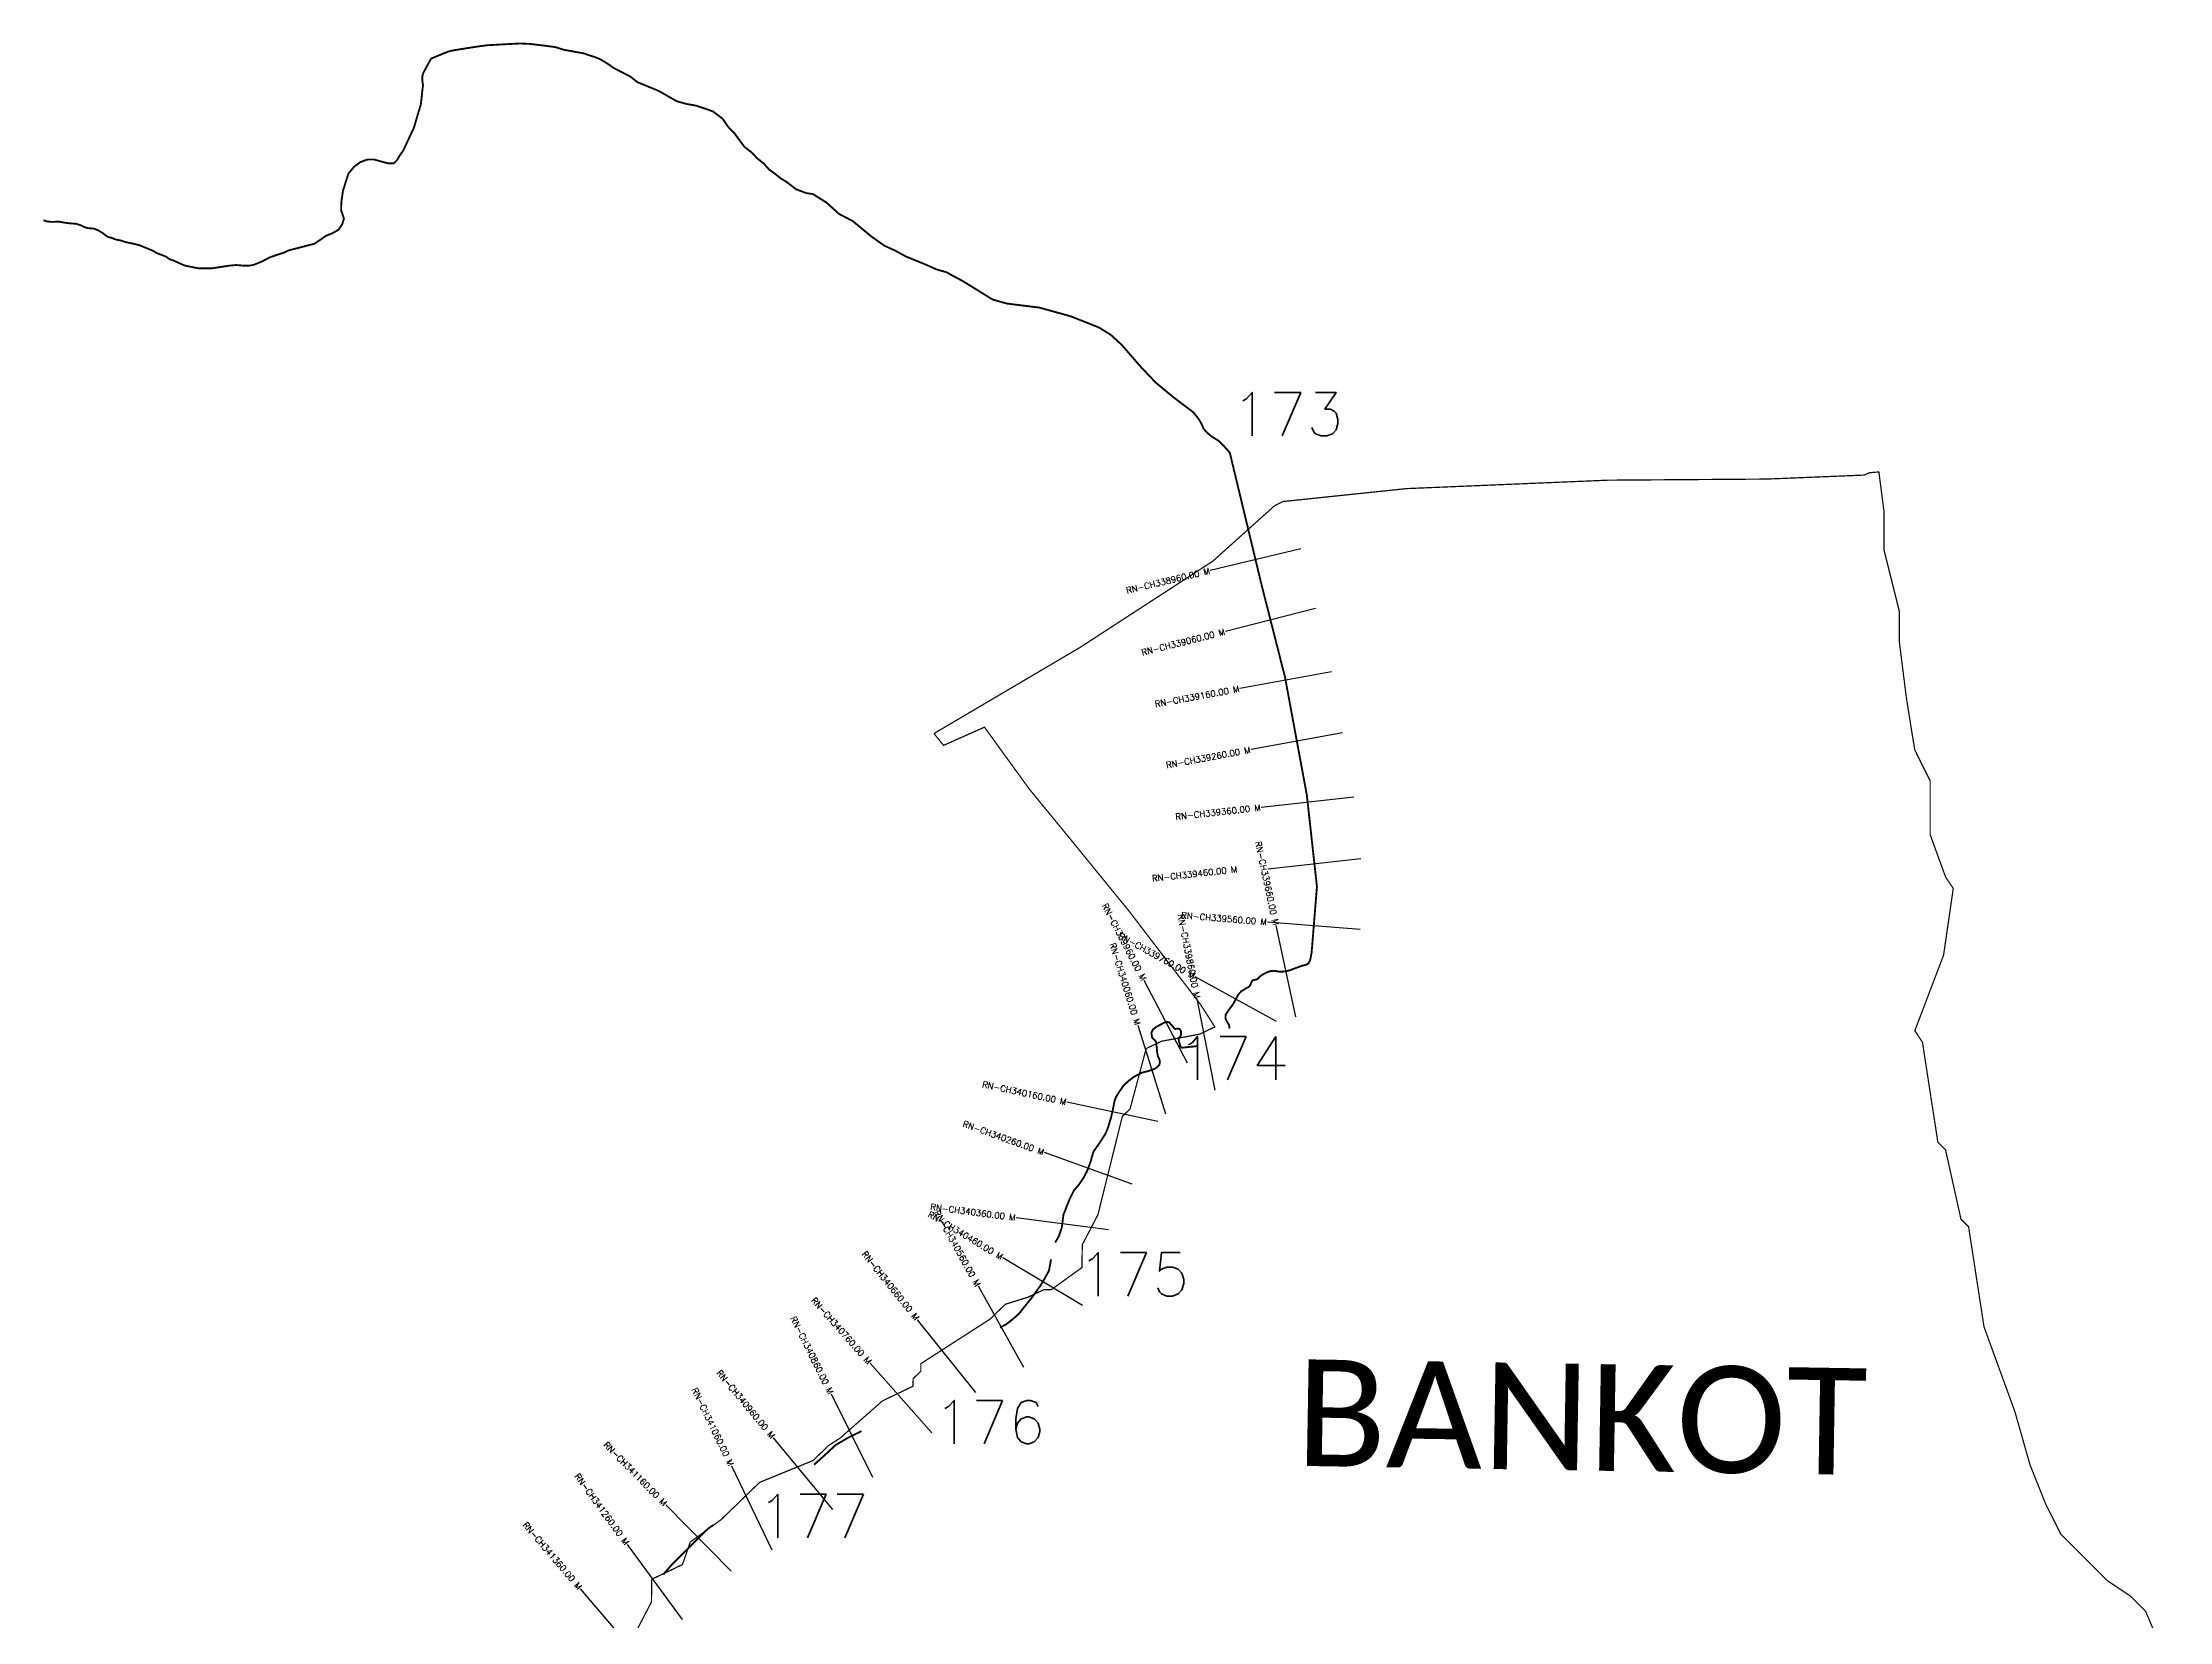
# Model space of a CAD drawing. Header units: metres. Extents: x 290684 to 294110, y 1985959 to 1990467.
# Drawn here: x 290684 to 294110, y 1987923 to 1990467 of the extents above; entities that cross this region are included whole.
import ezdxf
from ezdxf.enums import TextEntityAlignment as Align

# ---------------------------------------------------------------- set-up
doc = ezdxf.new("R2010")
doc.units = ezdxf.units.M
for name, color, linetype in [('CS', 134, 'Continuous'), ('CSMark', 6, 'Continuous'), ('NATURALLY PROTECTED', 3, 'Continuous'), ('VILLAGE NAME', 250, 'Continuous')]:
    doc.layers.add(name, color=color, linetype=linetype)
doc.styles.get("Standard").update_dxf_attribs({"font": 'simplex.shx'})

msp = doc.modelspace()

# ---------------------------------------------------------------- linework, layer by layer
at = {"color": 6, "const_width": 2, "flags": 128}
for points in [[(292120.1, 1989353.7), (292355.3, 1989492.4), (292569.3, 1989631.5), (292668.5, 1989720.6), (292682.1, 1989727.4), (292880.8, 1989748.2), (293205.4, 1989761.8), (293461.5, 1989763.6), (293617.9, 1989770), (293626.6, 1989773.8), (293641.8, 1989775.1), (293650.1, 1989711.1), (293650.1, 1989649.1), (293674.9, 1989550), (293674.9, 1989500.5), (293685.7, 1989413.8), (293695.7, 1989350.8), (293699.7, 1989327), (293724.4, 1989277.5), (293724.4, 1989190.8), (293749.2, 1989122.7), (293761.6, 1989104.1), (293746, 1988996.7), (293699.7, 1988874.9), (293712, 1988856.3), (293736.8, 1988695.3), (293749.2, 1988682.9), (293774, 1988571.4), (293786.3, 1988559.1), (293811.1, 1988398), (293860.7, 1988261.8), (293885.4, 1988175), (293910.2, 1988113.1), (293935, 1988063.6), (294009.3, 1987989.3), (294046.5, 1987964.5), (294071.3, 1987939.7), (294108.4, 1987853)], [(291639.8, 1987906.1), (291665, 1987954.6), (291665.6, 1987991.3), (291714.9, 1988014.9), (291727.7, 1988051.4), (291777.2, 1988087.3), (291839.3, 1988147.4), (291925.4, 1988182.6), (291950.3, 1988206.7), (291968.8, 1988218.6), (292037, 1988278.6), (292086.3, 1988302.3), (292086.5, 1988314.5), (292098.9, 1988326.5), (292098.9, 1988338.6), (292210.3, 1988410.3), (292235.1, 1988434.3), (292272, 1988445.9), (292296.6, 1988457.7), (292308.8, 1988457.7), (292358.3, 1988493.4), (292358.9, 1988530.1), (292384.1, 1988578.6), (292423.4, 1988736.9), (292435.8, 1988748.9), (292461.8, 1988846.2), (292486.5, 1988858), (292547.8, 1988869.3), (292572.4, 1988881.1), (292548.6, 1988918.2), (292486.1, 1988999.8), (292434.9, 1989066.7), (292339, 1989184.4), (292290.9, 1989243.1), (292273, 1989264.9), (292244.8, 1989303.9), (292201.3, 1989363.9), (292135.4, 1989334.6), (292120.1, 1989353.7)]]:
    msp.add_lwpolyline(points, dxfattribs=at)
at = {"layer": 'CS'}
for p, q in [((292710.8, 1989651.3), (292564.9, 1989616.3)), ((292734.6, 1989555.2), (292589.3, 1989518.2)), ((292760.1, 1989453.3), (292612.5, 1989426.1)), ((292778.2, 1989355), (292630.7, 1989327.8)), ((292796.3, 1989251.1), (292647.2, 1989234.7)), ((292807.3, 1989151.7), (292658.2, 1989135.3)), ((292806.5, 1989038), (292657, 1989049.9)), ((292702.8, 1988897.5), (292671.2, 1989044.2)), ((292528.1, 1988822.7), (292458.8, 1988955.7)), ((292671.9, 1988889.7), (292540.5, 1988961.9)), ((292573, 1988779.2), (292544.1, 1988926.4)), ((292493.5, 1988740.3), (292448.8, 1988883.5)), ((292480.7, 1988728.6), (292334, 1988759.9)), ((292439, 1988627.8), (292297.9, 1988678.6)), ((292401, 1988554.2), (292252.3, 1988573.6)), ((292359.5, 1988432.1), (292230.8, 1988509.1)), ((292265, 1988332.3), (292191.8, 1988463.2)), ((292187.4, 1988292.2), (292093.7, 1988409.4)), ((292116.8, 1988226.9), (292017.4, 1988339.2)), ((292021.7, 1988155.2), (291954.9, 1988289.5)), ((291957.4, 1988103.8), (291861.7, 1988219.3)), ((291859.4, 1988038.4), (291794.3, 1988173.6)), ((291793.6, 1988004.5), (291688.2, 1988111.3)), ((291714.8, 1987926.3), (291626.5, 1988047.5)), ((291648.3, 1987861.7), (291550.9, 1987975.8))]:
    msp.add_line(p, q, dxfattribs=at)
at = {"layer": 'NATURALLY PROTECTED', "const_width": 3, "flags": 128}
for points in [[(290685.9, 1990180.6), (290690.8, 1990178.8), (290697.9, 1990177.9), (290705.3, 1990178.1), (290711, 1990178.2), (290718.1, 1990176.9), (290728.7, 1990175.5), (290737.9, 1990174.9), (290743.6, 1990173.2), (290747.4, 1990171.8), (290751.8, 1990169.4), (290757.2, 1990167.9), (290761.2, 1990167.4), (290765.7, 1990167.3), (290773.7, 1990164.6), (290781.2, 1990159.8), (290785.7, 1990156.5), (290790.2, 1990153.5), (290794.4, 1990152.6), (290802.3, 1990149.5), (290810.2, 1990148), (290818.2, 1990145.3), (290828.7, 1990143.1), (290839.9, 1990140.5), (290853.4, 1990135), (290860.8, 1990132), (290868.7, 1990127.5), (290875.8, 1990124.8), (290883.1, 1990122), (290889.1, 1990117.7), (290895, 1990115.8), (290903.9, 1990111.8), (290913.3, 1990107.5), (290924.8, 1990105.2), (290935.3, 1990103.1), (290949.1, 1990103.1), (290958, 1990103.2), (290968.2, 1990104.8), (290975.7, 1990105.9), (290985.1, 1990107.4), (290996.2, 1990108.4), (291006.5, 1990107.5), (291016.2, 1990107.2), (291024.7, 1990108.7), (291031.4, 1990111.5), (291038.7, 1990114.5), (291049.8, 1990120.5), (291061.6, 1990124.6), (291072.4, 1990128.1), (291080.9, 1990132), (291080.9, 1990132), (291096.5, 1990136), (291122.2, 1990142.7), (291132, 1990149.3), (291141.3, 1990155.6), (291151, 1990159.5), (291161.5, 1990165.5), (291167.1, 1990174.5), (291169.8, 1990183.1), (291167.1, 1990191.3), (291165.3, 1990196.7), (291165.5, 1990209.3), (291168.2, 1990228), (291174, 1990246.4), (291177.1, 1990255.8), (291186.3, 1990266.9), (291196.1, 1990274.2), (291207.4, 1990278.3), (291218, 1990278.5), (291228.9, 1990275.4), (291241.2, 1990272.1), (291250, 1990272.1), (291254.7, 1990276.7), (291259.3, 1990284.2), (291265.4, 1990293.1), (291282.7, 1990330.1), (291287.8, 1990347.9), (291293.7, 1990367.4), (291296.4, 1990392.9), (291297.2, 1990396.9), (291296, 1990405.8), (291295.9, 1990412.5), (291297.8, 1990418.2), (291301, 1990424.2), (291306.3, 1990434), (291310.1, 1990440.9), (291326.1, 1990447.5), (291331.7, 1990449.9), (291340.5, 1990453.1), (291350.8, 1990455), (291365.3, 1990457.3), (291383.9, 1990460.2), (291400.1, 1990462.4), (291416, 1990463.3), (291436.3, 1990464.4), (291453.5, 1990465.3), (291470.2, 1990464.5), (291492.4, 1990461.8), (291509.7, 1990459.6), (291524.1, 1990455.1), (291541.3, 1990452), (291556.3, 1990449.3), (291564.6, 1990446.3), (291575.2, 1990443), (291583.5, 1990439.4), (291597.4, 1990430.8), (291603.6, 1990426.1), (291631, 1990412), (291642.5, 1990403), (291676.6, 1990388.9), (291706, 1990372.2), (291721.6, 1990367.8), (291736.9, 1990365.2), (291763.6, 1990356.1), (291779.7, 1990344), (291788.6, 1990331), (291799.2, 1990319.9), (291814.9, 1990298.6), (291826.6, 1990289.6), (291835, 1990280.6), (291846.2, 1990271.6), (291854.4, 1990262.3), (291862.7, 1990256.4), (291873.3, 1990247.9), (291881.3, 1990243.1), (291898.3, 1990230.3), (291914.5, 1990224.2), (291925, 1990222.7), (291946.8, 1990209.1), (291967, 1990190.8), (291989.2, 1990179.2), (292019.7, 1990154), (292040.4, 1990139.4), (292058.1, 1990131.4), (292074.3, 1990122.4), (292110.6, 1990107.5), (292124.1, 1990101.3), (292140, 1990096.9), (292150.7, 1990090.9), (292165.1, 1990083.3), (292185.5, 1990070.8), (292214.5, 1990052.8), (292237.6, 1990046.3), (292289.4, 1990039.9), (292340.3, 1990025.8), (292385.7, 1990007.8), (292398.7, 1989999.7), (292404.7, 1989996), (292422.5, 1989979.7), (292451.9, 1989945.7), (292477.2, 1989919), (292505.4, 1989895.6), (292538.2, 1989870.8), (292546.7, 1989859.7), (292551.1, 1989852.3), (292554, 1989845.2), (292558.8, 1989839.3), (292567.4, 1989832.1), (292578, 1989825.5), (292586.8, 1989816.9), (292596.5, 1989806.1), (292647.6, 1989593.2), (292685.4, 1989444.3), (292720.6, 1989254.1), (292736.8, 1989107), (292728.2, 1989000.4), (292727.2, 1988995.8), (292726.8, 1988992.5), (292725.7, 1988988.8), (292724.4, 1988985.6), (292722.8, 1988983.1), (292719.6, 1988981.2), (292714.2, 1988979.9), (292708.6, 1988978.1), (292703.5, 1988976.2), (292698.3, 1988974.3), (292694.3, 1988972.7), (292689.7, 1988971.4), (292685.7, 1988970.6), (292680.9, 1988970.1), (292675.9, 1988970.1), (292671.3, 1988971), (292668, 1988971.4), (292663.7, 1988971.2), (292660.8, 1988970.6), (292657.4, 1988969.4), (292652.6, 1988967.1), (292648.3, 1988964.7), (292645.7, 1988962.9), (292644.1, 1988961.5), (292642.7, 1988960), (292641.5, 1988958.5), (292639.7, 1988957.6), (292637.3, 1988956.9), (292635.5, 1988956.7), (292633.4, 1988956.1), (292631.9, 1988954.1), (292630.7, 1988951.6), (292630, 1988949.5), (292628.2, 1988946.5), (292625.5, 1988944.7), (292622.9, 1988943.3), (292619.3, 1988941.1), (292615.3, 1988938.7), (292610.6, 1988933.9), (292601.9, 1988918), (292593.6, 1988906.5), (292589.8, 1988900.8), (292589.4, 1988895.2), (292591.4, 1988890.5), (292595.3, 1988884.1), (292595.9, 1988879.2), (292595.6, 1988878.5)], [(292543.5, 1988850.1), (292519.9, 1988847.6), (292518.2, 1988848.2), (292516.7, 1988850.2), (292515.9, 1988853.7), (292514.5, 1988858.4), (292514.1, 1988861.6), (292514.7, 1988863.6), (292515.9, 1988865.1), (292517.5, 1988866.9), (292518, 1988870.4), (292518, 1988873.5), (292517.2, 1988875.6), (292515.5, 1988877.5), (292513.1, 1988878.4), (292510.9, 1988878.1), (292508.5, 1988877.7), (292506.2, 1988879.5), (292503.4, 1988883.4), (292498.7, 1988888.4), (292493.6, 1988889.3), (292478.2, 1988881.2), (292472.6, 1988876.9), (292470.2, 1988871.6), (292471.4, 1988863.5), (292476.1, 1988859.3), (292477.9, 1988856.3), (292478.8, 1988847.7), (292479.6, 1988838.9), (292480.9, 1988833.3), (292482.9, 1988829.2), (292483.9, 1988824.6), (292482.9, 1988819.7), (292478.4, 1988815.2), (292471.8, 1988812.1), (292464.4, 1988809.7), (292454.7, 1988807.3), (292442.6, 1988801), (292433.9, 1988794.4), (292425.9, 1988787.3), (292418.3, 1988776.4), (292413.1, 1988767.9), (292410.4, 1988760.3), (292409.4, 1988754.1), (292407, 1988742.7), (292405.1, 1988734.7), (292402.4, 1988726), (292400.5, 1988719.1), (292395.9, 1988708.4), (292386.9, 1988694.4), (292381.4, 1988686.6), (292377.1, 1988680.4), (292375.3, 1988674.8), (292372.2, 1988663.7), (292367.5, 1988650.7), (292360.5, 1988637.2), (292352.6, 1988625.9), (292345.5, 1988617.8), (292338.1, 1988602.8), (292328.5, 1988578.4), (292327.5, 1988570.1), (292325.9, 1988557.8), (292321, 1988543.6), (292316.4, 1988535.7), (292315, 1988533.8)], [(292308.5, 1988506.6), (292307.3, 1988499.7), (292305.2, 1988488.3), (292298.3, 1988475.7), (292290.9, 1988463.4), (292277.5, 1988444.8), (292265.9, 1988430.4), (292256.6, 1988418.7), (292247.5, 1988410.8), (292237, 1988402.5), (292226.3, 1988396.6)], [(292003.2, 1988230.1), (292000.9, 1988228.7), (291980, 1988218.3), (291961.5, 1988207.4), (291944.5, 1988191.6), (291931.6, 1988179.9), (291926.8, 1988175.9)], [(291764.7, 1988078.5), (291757.5, 1988074), (291749.8, 1988066.7), (291720.1, 1988037.3), (291696.1, 1988012.9), (291684, 1987998.8)]]:
    msp.add_lwpolyline(points, dxfattribs=at)

# ---------------------------------------------------------------- texts
at = {"char_height": 70, "attachment_point": 1}
for s, insert in [('173', (292599.6, 1989903.1)), ('174', (292511.7, 1988865.6)), ('175', (292351.3, 1988517.5)), ('176', (292119.6, 1988279.5)), ('177', (291835.3, 1988128.2))]:
    msp.add_mtext_dynamic_manual_height_columns(s, width=95.172, gutter_width=1, heights=[0], dxfattribs=dict(at, insert=insert))
at = {"layer": 'CSMark'}
for s, rotation, p in [('RN-CH338960.00 M', 13.4889, (292564, 1989616)), ('RN-CH339060.00 M', 14.2676, (292588.3, 1989518)), ('RN-CH339160.00 M', 10.4548, (292611.6, 1989425.9)), ('RN-CH339260.00 M', 10.4548, (292629.7, 1989327.6)), ('RN-CH339360.00 M', 6.2854, (292646.2, 1989234.6)), ('RN-CH339660.00 M', 282.1371, (292671, 1989045.1)), ('RN-CH339460.00 M', 6.2854, (292608.4, 1989135.2)), ('RN-CH339960.00 M', 297.5148, (292458.4, 1988956.6)), ('RN-CH339860.00 M', 281.1065, (292543.9, 1988927.4)), ('RN-CH339560.00 M', 355.434, (292656, 1989050)), ('RN-CH340060.00 M', 287.3442, (292448.5, 1988884.4)), ('RN-CH339760.00 M', 331.2189, (292539.6, 1988962.4)), ('RN-CH340160.00 M', 347.966, (292333, 1988760.1)), ('RN-CH340260.00 M', 340.2062, (292296.9, 1988678.9)), ('RN-CH340360.00 M', 352.5941, (292251.3, 1988573.7)), ('RN-CH340460.00 M', 329.085, (292230, 1988509.6)), ('RN-CH340560.00 M', 299.2233, (292191.3, 1988464.1)), ('RN-CH340660.00 M', 308.6234, (292093.1, 1988410.2)), ('RN-CH340760.00 M', 311.5156, (292016.7, 1988339.9)), ('RN-CH340860.00 M', 296.4485, (291954.4, 1988290.4)), ('RN-CH340960.00 M', 309.6762, (291861, 1988220.1)), ('RN-CH341060.00 M', 295.6927, (291793.9, 1988174.5)), ('RN-CH341160.00 M', 314.6402, (291687.5, 1988112)), ('RN-CH341260.00 M', 306.0651, (291625.9, 1988048.3)), ('RN-CH341360.00 M', 310.4781, (291550.3, 1987976.6))]:
    msp.add_text(s, height=10, rotation=rotation, dxfattribs=at).set_placement(p, align=Align.MIDDLE_RIGHT)
at = {"layer": 'VILLAGE NAME', "insert": (292704.6, 1988345.8), "char_height": 171.752, "attachment_point": 1, "rotation": 359.0691}
msp.add_mtext_dynamic_manual_height_columns('{\\fCalibri|b0|i0|c0|p34;BANKOT}', width=1471.541, gutter_width=858.8, heights=[151.6], dxfattribs=at)

doc.saveas('drawing.dxf')
